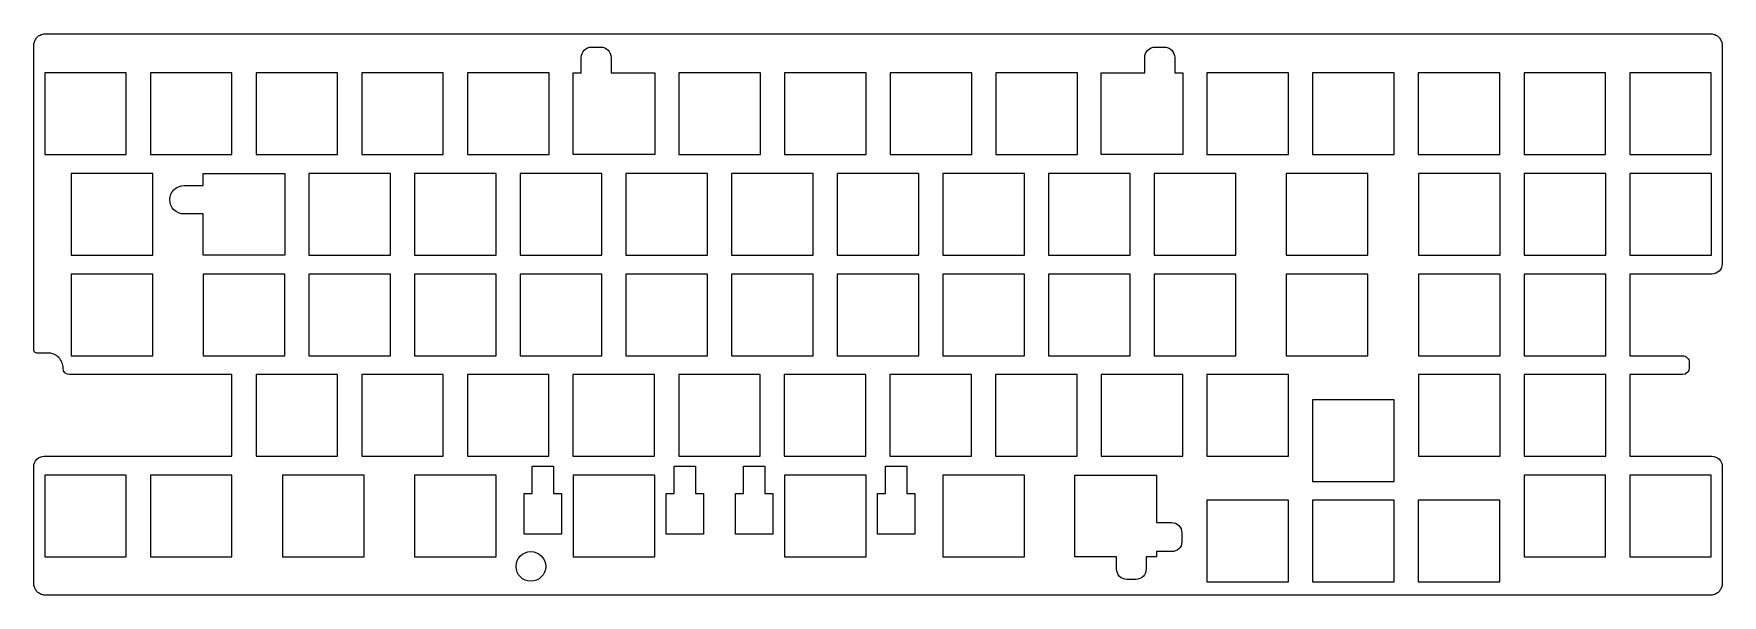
# Model space of a CAD drawing. Header units: millimetres. Extents: x 5 to 291, y -100 to -5.
import ezdxf

# ---------------------------------------------------------------- set-up
doc = ezdxf.new("R2010")
doc.units = ezdxf.units.MM
doc.layers.get('0').update_dxf_attribs({"linetype": 'CONTINUOUS'})

msp = doc.modelspace()

# ---------------------------------------------------------------- linework, layer by layer
for p, q in [((5.77, -5.75), (5.89, -5.64)), ((5.89, -5.64), (6.01, -5.54)), ((6.01, -5.54), (6.14, -5.46)), ((6.14, -5.46), (6.28, -5.38)), ((6.28, -5.38), (6.42, -5.31)), ((6.42, -5.31), (6.57, -5.26)), ((6.57, -5.26), (6.72, -5.22)), ((6.72, -5.22), (6.88, -5.19)), ((6.88, -5.19), (7.03, -5.17)), ((7.03, -5.17), (7.19, -5.16)), ((7.19, -5.16), (288.56, -5.16)), ((288.56, -5.16), (288.72, -5.17)), ((288.72, -5.17), (288.88, -5.19)), ((288.88, -5.19), (289.03, -5.22)), ((289.03, -5.22), (289.18, -5.26)), ((289.18, -5.26), (289.33, -5.31)), ((289.33, -5.31), (289.47, -5.38)), ((289.47, -5.38), (289.61, -5.46)), ((289.61, -5.46), (289.74, -5.54)), ((289.74, -5.54), (289.86, -5.64)), ((289.86, -5.64), (289.98, -5.75)), ((5.19, -7.01), (5.21, -6.85)), ((5.19, -7.16), (5.19, -7.01)), ((5.19, -58.64), (5.19, -7.16)), ((5.21, -6.85), (5.24, -6.7)), ((5.24, -6.7), (5.29, -6.54)), ((5.29, -6.54), (5.34, -6.4)), ((5.34, -6.4), (5.41, -6.26)), ((5.41, -6.26), (5.48, -6.12)), ((5.48, -6.12), (5.57, -5.99)), ((5.57, -5.99), (5.67, -5.86)), ((5.67, -5.86), (5.77, -5.75)), ((99.49, -7.41), (100.99, -7.41)), ((194.72, -7.41), (196.26, -7.41)), ((289.98, -5.75), (290.08, -5.86)), ((290.08, -5.86), (290.18, -5.99)), ((290.18, -5.99), (290.27, -6.12)), ((290.27, -6.12), (290.35, -6.26)), ((290.35, -6.26), (290.41, -6.4)), ((290.41, -6.4), (290.47, -6.54)), ((290.47, -6.54), (290.51, -6.7)), ((290.51, -6.7), (290.54, -6.85)), ((290.54, -6.85), (290.56, -7.01)), ((290.56, -7.01), (290.56, -7.16)), ((97.72, -11.79), (97.72, -9.18)), ((192.95, -11.79), (192.95, -9.18)), ((96.33, -25.59), (96.33, -11.79)), ((96.33, -11.79), (97.72, -11.79)), ((102.76, -11.79), (110.13, -11.79)), ((110.13, -11.79), (110.13, -25.59)), ((185.62, -25.59), (185.62, -11.79)), ((185.62, -11.79), (192.95, -11.79)), ((198.02, -11.79), (199.42, -11.79)), ((199.42, -11.79), (199.42, -25.59)), ((110.13, -25.59), (96.33, -25.59)), ((199.42, -25.59), (185.62, -25.59)), ((30.58, -30.83), (33.82, -30.83)), ((33.82, -30.83), (33.82, -28.79)), ((33.82, -28.79), (47.62, -28.79)), ((47.62, -28.79), (47.62, -42.59)), ((33.82, -35.63), (30.58, -35.63)), ((33.82, -42.59), (33.82, -35.63)), ((47.62, -42.59), (33.82, -42.59)), ((274.93, -45.79), (274.93, -59.59)), ((5.33, -59), (5.19, -58.64)), ((5.69, -59.14), (5.33, -59)), ((38.69, -62.79), (11.23, -62.79)), ((38.69, -76.59), (38.69, -62.79)), ((274.93, -62.79), (274.93, -76.59)), ((274.93, -76.59), (288.8, -76.59)), ((5.19, -98.09), (5.19, -78.35)), ((181.16, -93.59), (181.16, -79.79)), ((181.16, -79.79), (194.96, -79.79)), ((194.96, -79.79), (194.96, -87.79)), ((199.23, -89.56), (199.23, -91.08)), ((188.2, -93.59), (181.16, -93.59)), ((194.96, -93.59), (193.2, -93.59)), ((194.96, -92.71), (194.96, -93.59)), ((5.19, -98.24), (5.19, -98.09)), ((5.21, -98.4), (5.19, -98.24)), ((5.24, -98.55), (5.21, -98.4)), ((5.29, -98.71), (5.24, -98.55)), ((5.34, -98.85), (5.29, -98.71)), ((5.41, -99), (5.34, -98.85)), ((5.48, -99.13), (5.41, -99)), ((5.57, -99.26), (5.48, -99.13)), ((5.67, -99.39), (5.57, -99.26)), ((5.77, -99.5), (5.67, -99.39)), ((5.89, -99.61), (5.77, -99.5)), ((6.01, -99.71), (5.89, -99.61)), ((6.14, -99.79), (6.01, -99.71)), ((6.28, -99.87), (6.14, -99.79)), ((6.42, -99.94), (6.28, -99.87)), ((191.44, -97.41), (189.96, -97.41)), ((289.47, -99.87), (289.33, -99.94)), ((289.61, -99.79), (289.47, -99.87)), ((289.74, -99.71), (289.61, -99.79)), ((289.86, -99.61), (289.74, -99.71)), ((289.98, -99.5), (289.86, -99.61)), ((290.08, -99.39), (289.98, -99.5)), ((290.18, -99.26), (290.08, -99.39)), ((290.27, -99.13), (290.18, -99.26)), ((290.35, -99), (290.27, -99.13)), ((290.41, -98.85), (290.35, -99)), ((290.47, -98.71), (290.41, -98.85)), ((290.51, -98.55), (290.47, -98.71)), ((290.54, -98.4), (290.51, -98.55)), ((290.56, -98.24), (290.54, -98.4)), ((290.56, -98.09), (290.56, -98.24)), ((6.57, -99.99), (6.42, -99.94)), ((6.72, -100.03), (6.57, -99.99)), ((6.88, -100.06), (6.72, -100.03)), ((7.03, -100.08), (6.88, -100.06)), ((7.19, -100.09), (7.03, -100.08)), ((288.56, -100.09), (7.19, -100.09)), ((288.72, -100.08), (288.56, -100.09)), ((288.88, -100.06), (288.72, -100.08)), ((289.03, -100.03), (288.88, -100.06)), ((289.18, -99.99), (289.03, -100.03)), ((289.33, -99.94), (289.18, -99.99))]:
    msp.add_line(p, q)
for points in [[(20.83, -25.59), (20.83, -11.79), (7.03, -11.79), (7.03, -25.59)], [(38.69, -25.59), (38.69, -11.79), (24.89, -11.79), (24.89, -25.59)], [(56.55, -25.59), (56.55, -11.79), (42.75, -11.79), (42.75, -25.59)], [(74.41, -25.59), (74.41, -11.79), (60.61, -11.79), (60.61, -25.59)], [(92.27, -25.59), (92.27, -11.79), (78.47, -11.79), (78.47, -25.59)], [(127.99, -25.59), (127.99, -11.79), (114.19, -11.79), (114.19, -25.59)], [(145.85, -25.59), (145.85, -11.79), (132.05, -11.79), (132.05, -25.59)], [(163.71, -25.59), (163.71, -11.79), (149.91, -11.79), (149.91, -25.59)], [(181.57, -25.59), (181.57, -11.79), (167.77, -11.79), (167.77, -25.59)], [(217.28, -25.59), (217.28, -11.79), (203.48, -11.79), (203.48, -25.59)], [(235.14, -25.59), (235.14, -11.79), (221.34, -11.79), (221.34, -25.59)], [(253, -25.59), (253, -11.79), (239.2, -11.79), (239.2, -25.59)], [(270.86, -25.59), (270.86, -11.79), (257.06, -11.79), (257.06, -25.59)], [(288.72, -25.59), (288.72, -11.79), (274.92, -11.79), (274.92, -25.59)], [(25.3, -42.59), (25.3, -28.79), (11.5, -28.79), (11.5, -42.59)], [(65.48, -42.59), (65.48, -28.79), (51.68, -28.79), (51.68, -42.59)], [(83.34, -42.59), (83.34, -28.79), (69.54, -28.79), (69.54, -42.59)], [(101.2, -42.59), (101.2, -28.79), (87.4, -28.79), (87.4, -42.59)], [(119.06, -42.59), (119.06, -28.79), (105.26, -28.79), (105.26, -42.59)], [(136.92, -42.59), (136.92, -28.79), (123.12, -28.79), (123.12, -42.59)], [(154.77, -42.59), (154.77, -28.79), (140.97, -28.79), (140.97, -42.59)], [(172.64, -42.59), (172.64, -28.79), (158.83, -28.79), (158.83, -42.59)], [(190.49, -42.59), (190.49, -28.79), (176.69, -28.79), (176.69, -42.59)], [(208.35, -42.59), (208.35, -28.79), (194.55, -28.79), (194.55, -42.59)], [(230.68, -42.59), (230.68, -28.79), (216.88, -28.79), (216.88, -42.59)], [(253.01, -42.59), (253.01, -28.79), (239.21, -28.79), (239.21, -42.59)], [(270.87, -42.59), (270.87, -28.79), (257.07, -28.79), (257.07, -42.59)], [(288.73, -42.59), (288.73, -28.79), (274.93, -28.79), (274.93, -42.59)], [(25.3, -59.59), (25.3, -45.79), (11.5, -45.79), (11.5, -59.59)], [(47.62, -59.59), (47.62, -45.79), (33.82, -45.79), (33.82, -59.59)], [(65.48, -59.59), (65.48, -45.79), (51.68, -45.79), (51.68, -59.59)], [(83.34, -59.59), (83.34, -45.79), (69.54, -45.79), (69.54, -59.59)], [(101.2, -59.59), (101.2, -45.79), (87.4, -45.79), (87.4, -59.59)], [(119.06, -59.59), (119.06, -45.79), (105.26, -45.79), (105.26, -59.59)], [(136.92, -59.59), (136.92, -45.79), (123.12, -45.79), (123.12, -59.59)], [(154.77, -59.59), (154.77, -45.79), (140.97, -45.79), (140.97, -59.59)], [(172.64, -59.59), (172.64, -45.79), (158.83, -45.79), (158.83, -59.59)], [(190.49, -59.59), (190.49, -45.79), (176.69, -45.79), (176.69, -59.59)], [(208.35, -59.59), (208.35, -45.79), (194.55, -45.79), (194.55, -59.59)], [(230.68, -59.59), (230.68, -45.79), (216.88, -45.79), (216.88, -59.59)], [(253.01, -59.59), (253.01, -45.79), (239.21, -45.79), (239.21, -59.59)], [(270.87, -59.59), (270.87, -45.79), (257.07, -45.79), (257.07, -59.59)], [(56.55, -76.59), (56.55, -62.79), (42.75, -62.79), (42.75, -76.59)], [(74.41, -76.59), (74.41, -62.79), (60.61, -62.79), (60.61, -76.59)], [(92.26, -76.59), (92.26, -62.79), (78.47, -62.79), (78.47, -76.59)], [(110.12, -76.59), (110.12, -62.79), (96.32, -62.79), (96.32, -76.59)], [(127.98, -76.59), (127.98, -62.79), (114.19, -62.79), (114.19, -76.59)], [(145.84, -76.59), (145.84, -62.79), (132.04, -62.79), (132.04, -76.59)], [(163.7, -76.59), (163.7, -62.79), (149.9, -62.79), (149.9, -76.59)], [(181.56, -76.59), (181.56, -62.79), (167.76, -62.79), (167.76, -76.59)], [(199.42, -76.59), (199.42, -62.79), (185.62, -62.79), (185.62, -76.59)], [(217.28, -76.59), (217.28, -62.79), (203.48, -62.79), (203.48, -76.59)], [(253.01, -76.59), (253.01, -62.79), (239.21, -62.79), (239.21, -76.59)], [(270.87, -76.59), (270.87, -62.79), (257.07, -62.79), (257.07, -76.59)], [(235.14, -80.84), (235.14, -67.04), (221.34, -67.04), (221.34, -80.84)], [(20.83, -93.59), (20.83, -79.79), (7.03, -79.79), (7.03, -93.59)], [(38.69, -93.59), (38.69, -79.79), (24.89, -79.79), (24.89, -93.59)], [(61.02, -93.59), (61.02, -79.79), (47.22, -79.79), (47.22, -93.59)], [(83.34, -93.59), (83.34, -79.79), (69.54, -79.79), (69.54, -93.59)], [(89.43, -78.24), (93.03, -78.24), (93.03, -82.89), (94.38, -82.89), (94.38, -89.74), (88.08, -89.74), (88.08, -82.89), (89.43, -82.89)], [(110.13, -93.59), (110.13, -79.79), (96.33, -79.79), (96.33, -93.59)], [(113.43, -78.24), (117.03, -78.24), (117.03, -82.89), (118.38, -82.89), (118.38, -89.74), (112.08, -89.74), (112.08, -82.89), (113.43, -82.89)], [(125.15, -78.24), (128.75, -78.24), (128.75, -82.89), (130.1, -82.89), (130.1, -89.74), (123.8, -89.74), (123.8, -82.89), (125.15, -82.89)], [(145.85, -93.59), (145.85, -79.79), (132.05, -79.79), (132.05, -93.59)], [(149.15, -78.24), (152.75, -78.24), (152.75, -82.89), (154.1, -82.89), (154.1, -89.74), (147.8, -89.74), (147.8, -82.89), (149.15, -82.89)], [(172.64, -93.59), (172.64, -79.79), (158.84, -79.79), (158.84, -93.59)], [(270.86, -93.59), (270.86, -79.79), (257.06, -79.79), (257.06, -93.59)], [(288.72, -93.59), (288.72, -79.79), (274.92, -79.79), (274.92, -93.59)], [(217.28, -97.84), (217.28, -84.04), (203.48, -84.04), (203.48, -97.84)], [(235.14, -97.84), (235.14, -84.04), (221.34, -84.04), (221.34, -97.84)], [(253, -97.84), (253, -84.04), (239.2, -84.04), (239.2, -97.84)]]:
    msp.add_lwpolyline(points, close=True)
for points, degree in [([(97.72, -9.18), (97.72, -8.2), (98.51, -7.41), (99.49, -7.41)], 3), ([(100.99, -7.41), (101.97, -7.41), (102.76, -8.2), (102.76, -9.18)], 3), ([(192.95, -9.18), (192.95, -8.71), (193.14, -8.26), (193.47, -7.93)], 3), ([(193.47, -7.93), (193.8, -7.6), (194.25, -7.41), (194.72, -7.41)], 3), ([(196.26, -7.41), (196.73, -7.41), (197.18, -7.6), (197.51, -7.93)], 3), ([(197.51, -7.93), (197.84, -8.26), (198.02, -8.71), (198.02, -9.18)], 3), ([(290.56, -7.16), (290.56, -36.46), (290.56, -44.02)], 2), ([(102.76, -9.18), (102.76, -10.39), (102.76, -11.79)], 2), ([(198.02, -9.18), (198.02, -10.39), (198.02, -11.79)], 2), ([(28.18, -33.23), (28.18, -31.9), (29.25, -30.83), (30.58, -30.83)], 3), ([(30.58, -35.63), (29.25, -35.63), (28.18, -34.55), (28.18, -33.23)], 3), ([(290.56, -44.02), (290.56, -45), (289.77, -45.79), (288.8, -45.79)], 3), ([(288.8, -45.79), (284.71, -45.79), (274.93, -45.79)], 2), ([(7.58, -59.14), (6.59, -59.14), (5.69, -59.14)], 2), ([(9.4, -59.89), (8.92, -59.41), (8.26, -59.14), (7.58, -59.14)], 3), ([(10.15, -61.7), (10.15, -61.02), (9.88, -60.37), (9.4, -59.89)], 3), ([(274.93, -59.59), (281.2, -59.59), (283.84, -59.59)], 2), ([(283.84, -59.59), (284.15, -59.59), (284.44, -59.71), (284.66, -59.93)], 3), ([(284.66, -59.93), (284.88, -60.14), (285, -60.44), (285, -60.74)], 3), ([(11.23, -62.79), (10.63, -62.79), (10.15, -62.3), (10.15, -61.7)], 3), ([(10.15, -61.7), (10.15, -61.7), (10.15, -61.7), (10.15, -61.7)], 3), ([(285, -61.63), (285, -62.27), (284.48, -62.79), (283.84, -62.79)], 3), ([(285, -60.74), (285, -61.03), (285, -61.34), (285, -61.63)], 3), ([(283.84, -62.79), (281.2, -62.79), (274.93, -62.79)], 2), ([(5.7, -77.1), (6.04, -76.77), (6.48, -76.59), (6.95, -76.59)], 3), ([(6.95, -76.59), (13.86, -76.59), (38.69, -76.59)], 2), ([(288.8, -76.59), (289.27, -76.59), (289.72, -76.77), (290.05, -77.1)], 3), ([(5.19, -78.35), (5.19, -77.88), (5.37, -77.44), (5.7, -77.1)], 3), ([(290.05, -77.1), (290.38, -77.44), (290.56, -77.88), (290.56, -78.35)], 3), ([(290.56, -78.35), (290.56, -83.49), (290.56, -98.09)], 2), ([(194.96, -87.79), (196.29, -87.79), (197.46, -87.79)], 2), ([(197.46, -87.79), (197.93, -87.79), (198.38, -87.98), (198.71, -88.31)], 3), ([(198.71, -88.31), (199.04, -88.64), (199.23, -89.09), (199.23, -89.56)], 3), ([(199.23, -91.08), (199.23, -92.06), (198.44, -92.71), (197.46, -92.71)], 3), ([(86.7, -95.21), (86.7, -93.83), (87.82, -92.71), (89.2, -92.71)], 3), ([(89.2, -92.71), (90.58, -92.71), (91.71, -93.83), (91.71, -95.21)], 3), ([(188.2, -95.65), (188.2, -94.65), (188.2, -93.59)], 2), ([(193.2, -93.59), (193.2, -94.65), (193.2, -95.65)], 2), ([(197.46, -92.71), (196.29, -92.71), (194.96, -92.71)], 2), ([(89.2, -97.72), (87.82, -97.72), (86.7, -96.6), (86.7, -95.21)], 3), ([(91.71, -95.21), (91.71, -96.6), (90.58, -97.72), (89.2, -97.72)], 3), ([(188.71, -96.9), (188.38, -96.57), (188.2, -96.12), (188.2, -95.65)], 3), ([(189.96, -97.41), (189.49, -97.41), (189.04, -97.23), (188.71, -96.9)], 3), ([(192.69, -96.9), (192.36, -97.23), (191.91, -97.41), (191.44, -97.41)], 3), ([(193.2, -95.65), (193.2, -96.12), (193.02, -96.57), (192.69, -96.9)], 3)]:
    msp.add_open_spline(points, degree=degree)

doc.saveas('drawing.dxf')
